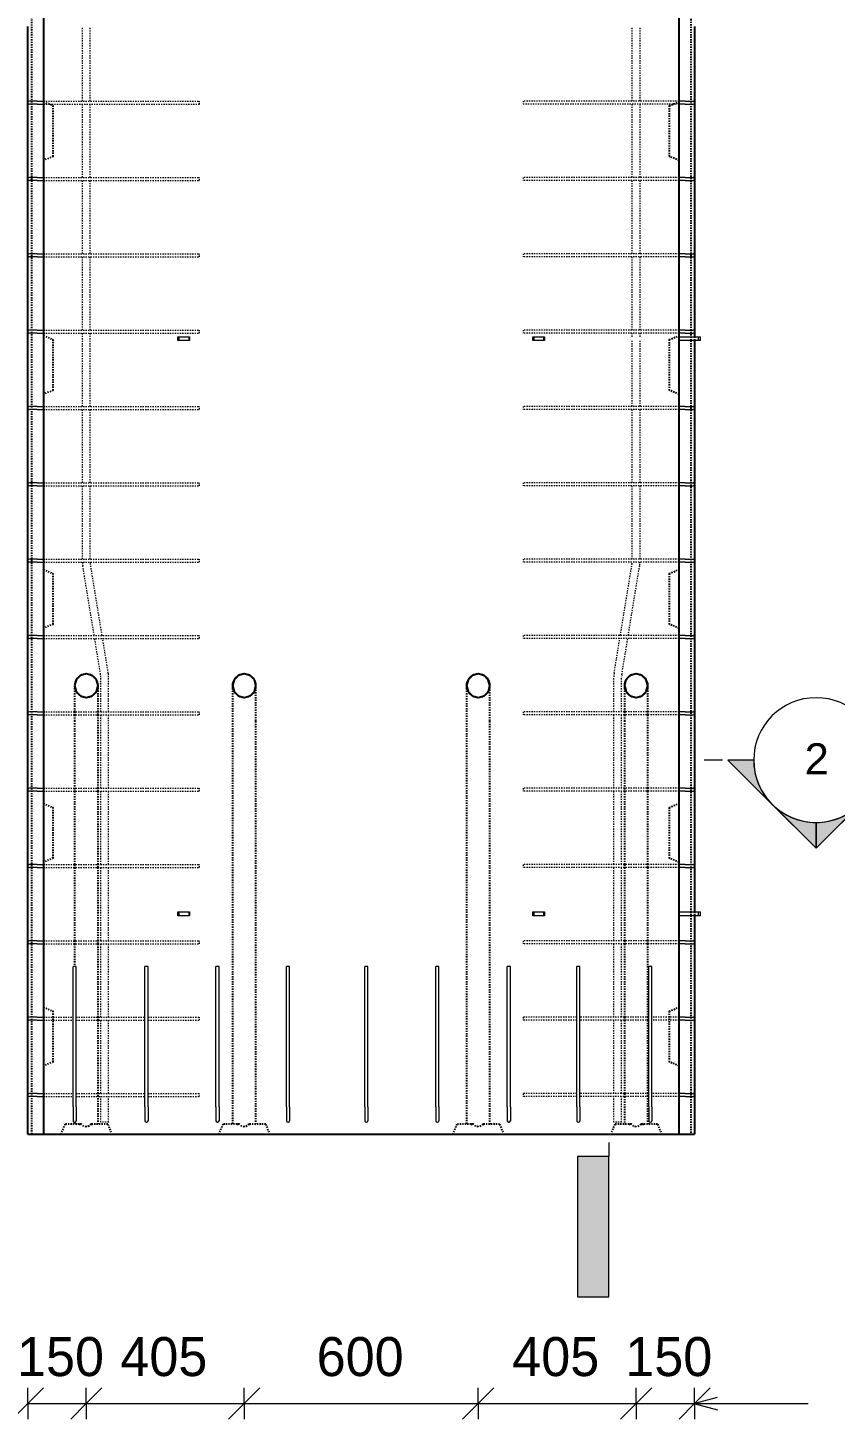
# Model space of a CAD drawing. Header units: millimetres. Extents: x 1421 to 26924, y -2138 to 20093.
# Drawn here: x 12665 to 14736, y -2126 to 1442 of the extents above; entities that cross this region are included whole.
import ezdxf

# ---------------------------------------------------------------- set-up
doc = ezdxf.new("R2010")
doc.units = ezdxf.units.MM
doc.linetypes.add('Dash', pattern=[6.36, 3.18, -3.18])
for name, color, linetype, lineweight in [('A-ANNO-DIMS', 211, 'Continuous', 9), ('A-ANNO-DIMS-40', 211, 'Continuous', 9), ('A-GENM', 13, 'Continuous', 18), ('A-WALL', 113, 'Continuous', 25), ('A-WALL-HDLN', 110, 'Dash', 25), ('G-ANNO-SYMB', 111, 'Continuous', 9), ('G-ANNO-TEXT', 231, 'Continuous', 9), ('S-RBAR', 171, 'Continuous', 18)]:
    doc.layers.add(name, color=color, linetype=linetype, lineweight=lineweight)
doc.styles.add('Arial_1', font='arial.ttf', dxfattribs={"height": 80})
doc.styles.add('Nirmala UI Semilight', font='NirmalaS.ttf', dxfattribs={"height": 100})
doc.dimstyles.new('Arrow_Filled_-_2_5_NI_UI', dxfattribs={"dimscale": 304.8, "dimtxt": 104.736395, "dimasz": 0.262467, "dimexe": 0.131234, "dimexo": 0.0625, "dimgap": 0.131234, "dimtad": 1, "dimdec": 4, "dimzin": 0, "dimdsep": 46, "dimtxsty": 'Nirmala UI Semilight', "dimblk1": 'OBLIQUE', "dimblk2": 'OBLIQUE', "dimsah": 1, "dimcen": 0.09, "dimazin": 0, "dimtfac": 1, "dimtdec": 4, "dimtix": 1, "dimtmove": 0, "dimatfit": 3, "dimfxl": 0.131234, "dimfxlon": 1, "dimtvp": 1, "dimtolj": 1, "dimtzin": 0, "dimarcsym": 2})

# ---------------------------------------------------------------- blocks, each defined once
blk = doc.blocks.new('RR spread anchor face based - RR-SA-2_5-150-1726819-Elevation Front')
at = {"layer": 'A-GENM'}
for p, q in [((2993.8, 3140), (2996.3, 3140)), ((2993.8, 3130), (2993.8, 3140)), ((2996.3, 3130), (2993.8, 3130)), ((2996.3, 3140), (3021.3, 3140)), ((2996.3, 3140), (2996.3, 3130)), ((3021.3, 3130), (2996.3, 3130)), ((3021.3, 3140), (3023.8, 3140)), ((3021.3, 3140), (3021.3, 3130)), ((3023.8, 3130), (3021.3, 3130)), ((3023.8, 3140), (3023.8, 3130))]:
    blk.add_line(p, q, dxfattribs=at)
blk = doc.blocks.new('RR spread anchor face based - RR-SA-3_0-200-V3-Elevation Front')
at = {"layer": 'A-GENM'}
for p, q in [((4278.8, 3140), (4328.8, 3140)), ((4328.8, 3130), (4278.8, 3130)), ((4328.8, 3140), (4333.8, 3140)), ((4328.8, 3130), (4328.8, 3140)), ((4333.8, 3130), (4328.8, 3130)), ((4333.8, 3130), (4333.8, 3140))]:
    blk.add_line(p, q, dxfattribs=at)
blk = doc.blocks.new('Detail View - M_Section Head - Filled SHOP DWG-1002450-Elevation Front')
at = {"layer": 'G-ANNO-SYMB'}
h = blk.add_hatch(color=256, dxfattribs=at)
edge = h.paths.add_edge_path()
edge.add_line((4404, -435.9), (4470.3, -435.9))
edge.add_arc((4630.3, -435.9), 160, 180, 225)
edge.add_line((4517.1, -549), (4404, -435.9))
h = blk.add_hatch(color=256, dxfattribs=at)
edge = h.paths.add_edge_path()
edge.add_line((4856.5, -435.9), (4743.4, -549))
edge.add_arc((4630.3, -435.9), 160, 315, 360)
edge.add_line((4790.3, -435.9), (4856.5, -435.9))
h = blk.add_hatch(color=256, dxfattribs=at)
edge = h.paths.add_edge_path()
edge.add_line((4630.3, -662.2), (4517.1, -549))
edge.add_arc((4630.3, -435.9), 160, 225, 270)
edge.add_line((4630.3, -595.9), (4630.3, -662.2))
h = blk.add_hatch(color=256, dxfattribs=at)
edge = h.paths.add_edge_path()
edge.add_line((4630.3, -662.2), (4630.3, -595.9))
edge.add_arc((4630.3, -435.9), 160, 270, 315)
edge.add_line((4743.4, -549), (4630.3, -662.2))
for p, q in [((4630.3, -662.2), (4404, -435.9)), ((4470.3, -435.9), (4404, -435.9)), ((4404, -435.9), (4517.1, -549)), ((4470.3, -435.9), (4404, -435.9)), ((4630.3, -662.2), (4856.5, -435.9)), ((4743.4, -549), (4856.5, -435.9)), ((4790.3, -435.9), (4856.5, -435.9)), ((4856.5, -435.9), (4790.3, -435.9)), ((4517.1, -549), (4630.3, -662.2)), ((4630.3, -662.2), (4743.4, -549)), ((4630.3, -595.9), (4630.3, -662.2)), ((4630.3, -662.2), (4630.3, -595.9))]:
    blk.add_line(p, q, dxfattribs=at)
for start, end in [(360, 180), (180, 360), (180, 225), (315, 0), (225, 270), (270, 315)]:
    blk.add_arc((4630.3, -435.9), 160, start, end, dxfattribs=at)
blk = doc.blocks.new('Detail View - M_Section Tail - Filled Horizontal-14034-Elevation Front')
at = {"layer": 'G-ANNO-SYMB'}
blk.add_hatch(color=256, dxfattribs=at).paths.add_polyline_path([(2510.6, -515.9), (2510.6, -435.9), (2150.6, -435.9), (2150.6, -515.9)])
for p, q in [((2150.6, -515.9), (2150.6, -435.9)), ((2150.6, -435.9), (2510.6, -435.9)), ((2510.6, -435.9), (2510.6, -515.9)), ((2510.6, -515.9), (2150.6, -515.9))]:
    blk.add_line(p, q, dxfattribs=at)
blk = doc.blocks.new('DIMBLOCK54-Elevation Front')
at = {"layer": 'A-ANNO-DIMS-40'}
for p, q in [((12665.1, -2086.4), (12705.1, -2046.4)), ((12665.1, -2086.4), (12665.1, -2046.4)), ((12815.1, -2086.4), (12855.1, -2046.4)), ((12815.1, -2086.4), (12815.1, -2046.4)), ((12665.1, -2086.4), (12625.1, -2126.4)), ((12665.1, -2086.4), (12815.1, -2086.4)), ((12665.1, -2086.4), (12665.1, -2126.4)), ((12815.1, -2086.4), (12775.1, -2126.4)), ((12815.1, -2086.4), (12815.1, -2126.4))]:
    blk.add_line(p, q, dxfattribs=at)
at = {"layer": 'A-ANNO-DIMS-40', "color": 0, "insert": (12637.3, -1915.9), "char_height": 100, "width": 246.797, "attachment_point": 1, "line_spacing_factor": 1.142579, "style": 'Nirmala UI Semilight'}
blk.add_mtext('150', dxfattribs=at)
blk = doc.blocks.new('_Oblique')
at = {"color": 0, "linetype": 'ByBlock', "lineweight": -2}
blk.add_line((-0.5, -0.5), (0.5, 0.5), dxfattribs=at)
blk = doc.blocks.new('DIMBLOCK55-Elevation Front')
at = {"layer": 'A-ANNO-DIMS-40'}
for p, q in [((12815.1, -2086.4), (12855.1, -2046.4)), ((12815.1, -2086.4), (12815.1, -2046.4)), ((13220.1, -2086.4), (13260.1, -2046.4)), ((13220.1, -2086.4), (13220.1, -2046.4)), ((12815.1, -2086.4), (12775.1, -2126.4)), ((12815.1, -2086.4), (13220.1, -2086.4)), ((12815.1, -2086.4), (12815.1, -2126.4)), ((13220.1, -2086.4), (13180.1, -2126.4)), ((13220.1, -2086.4), (13220.1, -2126.4))]:
    blk.add_line(p, q, dxfattribs=at)
at = {"layer": 'A-ANNO-DIMS-40', "color": 0, "insert": (12902.4, -1915.9), "char_height": 100, "width": 276.504, "attachment_point": 1, "line_spacing_factor": 1.142579, "style": 'Nirmala UI Semilight'}
blk.add_mtext('405', dxfattribs=at)
blk = doc.blocks.new('DIMBLOCK56-Elevation Front')
at = {"layer": 'A-ANNO-DIMS-40'}
for p, q in [((13220.1, -2086.4), (13260.1, -2046.4)), ((13220.1, -2086.4), (13220.1, -2046.4)), ((13820.1, -2086.4), (13860.1, -2046.4)), ((13820.1, -2086.4), (13820.1, -2046.4)), ((13220.1, -2086.4), (13180.1, -2126.4)), ((13220.1, -2086.4), (13820.1, -2086.4)), ((13220.1, -2086.4), (13220.1, -2126.4)), ((13820.1, -2086.4), (13780.1, -2126.4)), ((13820.1, -2086.4), (13820.1, -2126.4))]:
    blk.add_line(p, q, dxfattribs=at)
at = {"layer": 'A-ANNO-DIMS-40', "color": 0, "insert": (13405.8, -1915.9), "char_height": 100, "width": 274.219, "attachment_point": 1, "line_spacing_factor": 1.142579, "style": 'Nirmala UI Semilight'}
blk.add_mtext('600', dxfattribs=at)
blk = doc.blocks.new('DIMBLOCK57-Elevation Front')
at = {"layer": 'A-ANNO-DIMS-40'}
for p, q in [((13820.1, -2086.4), (13860.1, -2046.4)), ((13820.1, -2086.4), (13820.1, -2046.4)), ((14225.1, -2086.4), (14265.1, -2046.4)), ((14225.1, -2086.4), (14225.1, -2046.4)), ((13820.1, -2086.4), (13780.1, -2126.4)), ((13820.1, -2086.4), (14225.1, -2086.4)), ((13820.1, -2086.4), (13820.1, -2126.4)), ((14225.1, -2086.4), (14185.1, -2126.4)), ((14225.1, -2086.4), (14225.1, -2126.4))]:
    blk.add_line(p, q, dxfattribs=at)
at = {"layer": 'A-ANNO-DIMS-40', "color": 0, "insert": (13907.4, -1915.9), "char_height": 100, "width": 276.504, "attachment_point": 1, "line_spacing_factor": 1.142579, "style": 'Nirmala UI Semilight'}
blk.add_mtext('405', dxfattribs=at)
blk = doc.blocks.new('DIMBLOCK58-Elevation Front')
at = {"layer": 'A-ANNO-DIMS-40'}
for p, q in [((14225.1, -2086.4), (14265.1, -2046.4)), ((14225.1, -2086.4), (14225.1, -2046.4)), ((14375.1, -2086.4), (14415.1, -2046.4)), ((14375.1, -2086.4), (14375.1, -2046.4)), ((14225.1, -2086.4), (14185.1, -2126.4)), ((14225.1, -2086.4), (14375.1, -2086.4)), ((14225.1, -2086.4), (14225.1, -2126.4)), ((14375.1, -2086.4), (14335.1, -2126.4)), ((14375.1, -2086.4), (14375.1, -2126.4))]:
    blk.add_line(p, q, dxfattribs=at)
at = {"layer": 'A-ANNO-DIMS-40', "color": 0, "insert": (14197.3, -1915.9), "char_height": 100, "width": 246.797, "attachment_point": 1, "line_spacing_factor": 1.142579, "style": 'Nirmala UI Semilight'}
blk.add_mtext('150', dxfattribs=at)

msp = doc.modelspace()

# ---------------------------------------------------------------- linework, layer by layer
at = {"layer": 'A-WALL'}
for p, q in [((12705.10694, 3700), (12705.10694, -1395)), ((14335.10694, -1395), (14335.10694, 3700)), ((12665.10694, 1250.78007), (12665.10694, 1445.81993)), ((14375.10694, 1445.81993), (14375.10694, 1250.78007)), ((12665.10694, 1054.98007), (12665.10694, 1250.01993)), ((14375.10694, 1250.01993), (14375.10694, 1054.98007)), ((12665.10694, 859.18007), (12665.10694, 1054.21993)), ((14375.10694, 1054.21993), (14375.10694, 859.18007)), ((12665.10694, 663.38007), (12665.10694, 858.41993)), ((14375.10694, 858.41993), (14375.10694, 663.38007)), ((12665.10694, 467.58007), (12665.10694, 662.61993)), ((14375.10694, 662.61993), (14375.10694, 649.9)), ((14375.10694, 639.9), (14375.10694, 467.58007)), ((12665.10694, 271.78007), (12665.10694, 466.81993)), ((14375.10694, 466.81993), (14375.10694, 271.78007)), ((12665.10694, 75.98007), (12665.10694, 271.01993)), ((14375.10694, 271.01993), (14375.10694, 75.98007)), ((12665.10694, -119.81993), (12665.10694, 75.21993)), ((14375.10694, 75.21993), (14375.10694, -119.81993)), ((12665.10694, -315.61993), (12665.10694, -120.58007)), ((14375.10694, -120.58007), (14375.10694, -315.61993)), ((12665.10694, -511.41993), (12665.10694, -316.38007)), ((14375.10694, -316.38007), (14375.10694, -511.41993)), ((12665.10694, -707.21993), (12665.10694, -512.18007)), ((14375.10694, -512.18007), (14375.10694, -707.21993)), ((12665.10694, -903.01993), (12665.10694, -707.98007)), ((14375.10694, -707.98007), (14375.10694, -825.1)), ((14375.10694, -835.1), (14375.10694, -903.01993)), ((12665.10694, -1098.81993), (12665.10694, -903.78007)), ((14375.10694, -903.78007), (14375.10694, -1098.81993)), ((12665.10694, -1294.61993), (12665.10694, -1099.58007)), ((14375.10694, -1099.58007), (14375.10694, -1294.61993)), ((12665.10694, -1395), (12665.10694, -1295.38007)), ((14375.10694, -1295.38007), (14375.10694, -1395)), ((12665.10694, -1395), (14375.10694, -1395))]:
    msp.add_line(p, q, dxfattribs=at)
at = {"layer": 'A-WALL', "flags": 128}
for points in [[(12815.10694, -215), (12800.07243, -219.03919), (12789.08641, -230.06909), (12785.10694, -245)], [(12785.10694, -245), (12789.14613, -260.03451), (12800.17603, -271.02053), (12815.10694, -275)], [(12845.10694, -245), (12841.06775, -229.96549), (12830.03785, -218.97947), (12815.10694, -215)], [(12815.10694, -275), (12830.14145, -270.96081), (12841.12747, -259.93091), (12845.10694, -245)], [(12845.10694, -250.06082), (12845.10694, -245.13838), (12845.10694, -245)], [(13220.10694, -215), (13205.07243, -219.03919), (13194.08641, -230.06909), (13190.10694, -245)], [(13190.10694, -245), (13194.14613, -260.03451), (13205.17603, -271.02053), (13220.10694, -275)], [(13250.10694, -245), (13246.06775, -229.96549), (13235.03785, -218.97947), (13220.10694, -215)], [(13220.10694, -275), (13235.14145, -270.96081), (13246.12747, -259.93091), (13250.10694, -245)], [(13250.10694, -250.06082), (13250.10694, -245.13838), (13250.10694, -245)], [(13820.10694, -215), (13805.07243, -219.03919), (13794.08641, -230.06909), (13790.10694, -245)], [(13790.10694, -245), (13794.14613, -260.03451), (13805.17603, -271.02053), (13820.10694, -275)], [(13850.10694, -245), (13846.06775, -229.96549), (13835.03785, -218.97947), (13820.10694, -215)], [(13820.10694, -275), (13835.14145, -270.96081), (13846.12747, -259.93091), (13850.10694, -245)], [(13850.10694, -250.06082), (13850.10694, -245.13838), (13850.10694, -245)], [(14225.10694, -215), (14210.07243, -219.03919), (14199.08641, -230.06909), (14195.10694, -245)], [(14195.10694, -245), (14199.14613, -260.03451), (14210.17603, -271.02053), (14225.10694, -275)], [(14255.10694, -245), (14251.06775, -229.96549), (14240.03785, -218.97947), (14225.10694, -215)], [(14225.10694, -275), (14240.14145, -270.96081), (14251.12747, -259.93091), (14255.10694, -245)], [(14255.10694, -250.06082), (14255.10694, -245.13838), (14255.10694, -245)]]:
    msp.add_lwpolyline(points, dxfattribs=at)
at = {"layer": 'A-WALL'}
for centre, start, end in [((12815.10694, -245), 150.6727618, 179.61937532), ((12815.10694, -245), 180.42457698, 209.72326815), ((12815.10694, -245), 120.83030229, 149.6053058), ((12815.10694, -245), 90.72252687, 119.42229601), ((12815.10694, -245), 61.01869337, 89.26639009), ((12815.10694, -245), 30.83105155, 59.6045335), ((12815.10694, -245), 0.3777518, 29.77056829), ((12815.10694, -245), 330.71898335, 359.57221129), ((13220.10694, -245), 150.6727618, 179.61937532), ((13220.10694, -245), 180.42457698, 209.72326815), ((13220.10694, -245), 120.83030229, 149.6053058), ((13220.10694, -245), 90.72252687, 119.42229601), ((13220.10694, -245), 61.01869337, 89.26639009), ((13220.10694, -245), 30.83105155, 59.6045335), ((13220.10694, -245), 0.3777518, 29.77056829), ((13220.10694, -245), 330.71898335, 359.57221129), ((13820.10694, -245), 150.6727618, 179.61937532), ((13820.10694, -245), 180.42457698, 209.72326815), ((13820.10694, -245), 120.83030229, 149.6053058), ((13820.10694, -245), 90.72252687, 119.42229601), ((13820.10694, -245), 61.01869337, 89.26639009), ((13820.10694, -245), 30.83105155, 59.6045335), ((13820.10694, -245), 0.3777518, 29.77056829), ((13820.10694, -245), 330.71898335, 359.57221129), ((14225.10694, -245), 150.6727618, 179.61937532), ((14225.10694, -245), 180.42457698, 209.72326815), ((14225.10694, -245), 120.83030229, 149.6053058), ((14225.10694, -245), 90.72252687, 119.42229601), ((14225.10694, -245), 61.01869337, 89.26639009), ((14225.10694, -245), 30.83105155, 59.6045335), ((14225.10694, -245), 0.3777518, 29.77056829), ((14225.10694, -245), 330.71898335, 359.57221129), ((12815.10694, -245), 210.81300667, 239.62313313), ((12815.10694, -245), 241.01713814, 269.26797703), ((12815.10694, -245), 270.72093746, 299.42390155), ((12815.10694, -245), 300.81202935, 329.6241405), ((13220.10694, -245), 210.81300667, 239.62313313), ((13220.10694, -245), 241.01713814, 269.26797703), ((13220.10694, -245), 270.72093746, 299.42390155), ((13220.10694, -245), 300.81202935, 329.6241405), ((13820.10694, -245), 210.81300667, 239.62313313), ((13820.10694, -245), 241.01713814, 269.26797703), ((13820.10694, -245), 270.72093746, 299.42390155), ((13820.10694, -245), 300.81202935, 329.6241405), ((14225.10694, -245), 210.81300667, 239.62313313), ((14225.10694, -245), 241.01713814, 269.26797703), ((14225.10694, -245), 270.72093746, 299.42390155), ((14225.10694, -245), 300.81202935, 329.6241405)]:
    msp.add_arc(centre, 30, start, end, dxfattribs=at)
at = {"layer": 'A-WALL-HDLN'}
for p, q in [((12675.10952, -1395), (12675.10952, 3650)), ((14365.10436, 1654.95039), (14365.10436, 649.94961)), ((12705.10694, 1252.5), (12730.10694, 1242.5)), ((14310.10694, 1242.5), (14335.05733, 1252.48016)), ((12730.10694, 1112.5), (12730.10694, 1242.5)), ((14310.10694, 1242.5), (14310.10694, 1112.5)), ((12730.10694, 1112.5), (12705.10694, 1102.5)), ((14335.05733, 1102.51984), (14310.10694, 1112.5)), ((12705.10694, 652.5), (12730.10694, 642.5)), ((12730.10694, 512.5), (12730.10694, 642.5)), ((14310.10694, 642.5), (14335.05733, 652.48016)), ((14310.10694, 642.5), (14310.10694, 512.5)), ((14365.10436, 649.85039), (14365.10436, 639.94961)), ((14375.10694, 649.85039), (14375.10694, 639.94961)), ((14365.10436, 639.85039), (14365.10436, -825.05039)), ((12730.10694, 512.5), (12705.10694, 502.5)), ((14335.05733, 502.51984), (14310.10694, 512.5)), ((12705.10694, 52.5), (12730.10694, 42.5)), ((12730.10694, -87.5), (12730.10694, 42.5)), ((14310.10694, 42.5), (14335.05733, 52.48016)), ((14310.10694, 42.5), (14310.10694, -87.5)), ((12730.10694, -87.5), (12705.10694, -97.5)), ((14335.05733, -97.48016), (14310.10694, -87.5)), ((12785.10694, -312.04961), (12785.10694, -319.95039)), ((12845.10694, -319.95039), (12845.10694, -312.04961)), ((12845.10694, -507.75039), (12845.10694, -320.04961)), ((14195.10694, -312.04961), (14195.10694, -319.95039)), ((14255.10694, -319.95039), (14255.10694, -312.04961)), ((14255.10694, -507.75039), (14255.10694, -320.04961)), ((12785.10694, -335), (12785.10694, -507.75039)), ((13190.10694, -335), (13190.10694, -1370)), ((13250.10694, -1370), (13250.10694, -335)), ((13790.10694, -335), (13790.10694, -1370)), ((13850.10694, -1370), (13850.10694, -335)), ((14195.10694, -335), (14195.10694, -507.75039)), ((12785.10694, -507.84961), (12785.10694, -515.75039)), ((12785.10694, -515.84961), (12785.10694, -703.55039)), ((12845.10694, -515.75039), (12845.10694, -507.84961)), ((12845.10694, -703.55039), (12845.10694, -515.84961)), ((14195.10694, -507.84961), (14195.10694, -515.75039)), ((14195.10694, -515.84961), (14195.10694, -703.55039)), ((14255.10694, -515.75039), (14255.10694, -507.84961)), ((14255.10694, -703.55039), (14255.10694, -515.84961)), ((12705.10694, -547.5), (12730.10694, -557.5)), ((12730.10694, -687.5), (12730.10694, -557.5)), ((14310.10694, -557.5), (14335.05733, -547.51984)), ((14310.10694, -557.5), (14310.10694, -687.5)), ((12730.10694, -687.5), (12705.10694, -697.5)), ((12785.10694, -703.64961), (12785.10694, -711.55039)), ((12785.10694, -711.64961), (12785.10694, -899.35039)), ((12845.10694, -711.55039), (12845.10694, -703.64961)), ((12845.10694, -899.35039), (12845.10694, -711.64961)), ((14195.10694, -703.64961), (14195.10694, -711.55039)), ((14195.10694, -711.64961), (14195.10694, -899.35039)), ((14255.10694, -711.55039), (14255.10694, -703.64961)), ((14255.10694, -899.35039), (14255.10694, -711.64961)), ((14335.05733, -697.48016), (14310.10694, -687.5)), ((14365.10436, -825.14961), (14365.10436, -835.05039)), ((14365.10436, -835.14961), (14365.10436, -1395)), ((14375.10694, -825.14961), (14375.10694, -835.05039)), ((12785.10694, -899.44961), (12785.10694, -907.35039)), ((12785.10694, -907.44961), (12785.10694, -965)), ((12845.10694, -907.35039), (12845.10694, -899.44961)), ((12845.10694, -1095.15039), (12845.10694, -907.44961)), ((14195.10694, -899.44961), (14195.10694, -907.35039)), ((14195.10694, -907.44961), (14195.10694, -1095.15039)), ((14255.10694, -907.35039), (14255.10694, -899.44961)), ((14255.10694, -1095.15039), (14255.10694, -907.44961)), ((12705.10694, -1070), (12730.10694, -1080)), ((14310.10694, -1080), (14335.05733, -1070.01984)), ((12730.10694, -1210), (12730.10694, -1080)), ((12845.10694, -1103.15039), (12845.10694, -1095.24961)), ((12845.10694, -1290.95039), (12845.10694, -1103.24961)), ((14195.10694, -1095.24961), (14195.10694, -1103.15039)), ((14195.10694, -1103.24961), (14195.10694, -1290.95039)), ((14255.10694, -1103.15039), (14255.10694, -1095.24961)), ((14255.10694, -1290.95039), (14255.10694, -1103.24961)), ((14310.10694, -1080), (14310.10694, -1210)), ((12730.10694, -1210), (12705.10694, -1220)), ((14335.05733, -1219.98016), (14310.10694, -1210)), ((12845.10694, -1298.95039), (12845.10694, -1291.04961)), ((12845.10694, -1370), (12845.10694, -1299.04961)), ((14195.10694, -1291.04961), (14195.10694, -1298.95039)), ((14195.10694, -1299.04961), (14195.10694, -1370)), ((14255.10694, -1298.95039), (14255.10694, -1291.04961)), ((14255.10694, -1370), (14255.10694, -1299.04961)), ((12760.10694, -1370), (12750.12678, -1394.95039)), ((12803.11736, -1370), (12760.10694, -1370)), ((12785.10694, -1361), (12785.10694, -1361.54127)), ((12785.10694, -1364.91454), (12785.10694, -1370)), ((12796.50465, -1370), (12803.11736, -1370)), ((12827.09652, -1370), (12833.70922, -1370)), ((12870.10694, -1370), (12827.09652, -1370)), ((12870.10694, -1370), (12880.0871, -1394.95039)), ((13165.10694, -1370), (13155.12678, -1394.95039)), ((13208.11736, -1370), (13165.10694, -1370)), ((13201.50465, -1370), (13208.11736, -1370)), ((13232.09652, -1370), (13238.70922, -1370)), ((13275.10694, -1370), (13232.09652, -1370)), ((13275.10694, -1370), (13285.0871, -1394.95039)), ((13765.10694, -1370), (13755.12678, -1394.95039)), ((13808.11736, -1370), (13765.10694, -1370)), ((13801.50465, -1370), (13808.11736, -1370)), ((13832.09652, -1370), (13838.70922, -1370)), ((13875.10694, -1370), (13832.09652, -1370)), ((13875.10694, -1370), (13885.0871, -1394.95039)), ((14170.10694, -1370), (14160.12678, -1394.95039)), ((14213.11736, -1370), (14170.10694, -1370)), ((14206.50465, -1370), (14213.11736, -1370)), ((14237.09652, -1370), (14243.70922, -1370)), ((14280.10694, -1370), (14237.09652, -1370)), ((14280.10694, -1370), (14290.0871, -1394.95039))]:
    msp.add_line(p, q, dxfattribs=at)
at = {"layer": 'A-WALL-HDLN', "flags": 128}
for points in [[(12785.10694, -245.38007), (12785.10694, -249.10169), (12785.10694, -261.03291), (12785.10694, -279.70613), (12785.10694, -303.41931), (12785.10694, -311.95039)], [(13190.10694, -245.38007), (13190.10694, -249.10169), (13190.10694, -261.03291), (13190.10694, -279.70613), (13190.10694, -303.41931), (13190.10694, -330.01104), (13190.10694, -335)], [(13790.10694, -245.38007), (13790.10694, -249.10169), (13790.10694, -261.03291), (13790.10694, -279.70613), (13790.10694, -303.41931), (13790.10694, -330.01104), (13790.10694, -335)], [(14195.10694, -245.38007), (14195.10694, -249.10169), (14195.10694, -261.03291), (14195.10694, -279.70613), (14195.10694, -303.41931), (14195.10694, -311.95039)], [(12845.10694, -311.95039), (12845.10694, -308.13961), (12845.10694, -283.7275), (12845.10694, -263.98882), (12845.10694, -250.72272), (12845.10694, -250.06314)], [(13250.10694, -335), (13250.10694, -308.13961), (13250.10694, -283.7275), (13250.10694, -263.98882), (13250.10694, -250.72272), (13250.10694, -250.06314)], [(13850.10694, -335), (13850.10694, -308.13961), (13850.10694, -283.7275), (13850.10694, -263.98882), (13850.10694, -250.72272), (13850.10694, -250.06314)], [(14255.10694, -311.95039), (14255.10694, -308.13961), (14255.10694, -283.7275), (14255.10694, -263.98882), (14255.10694, -250.72272), (14255.10694, -250.06314)], [(12785.10694, -320.04961), (12785.10694, -330.01104), (12785.10694, -335)], [(14195.10694, -320.04961), (14195.10694, -330.01104), (14195.10694, -335)], [(12815.10694, -1376.25), (12812.02883, -1375.85417), (12808.98321, -1374.67088), (12806.00224, -1372.71259), (12803.11736, -1370)], [(12827.09652, -1370), (12824.21164, -1372.71259), (12821.23066, -1374.67088), (12818.18505, -1375.85417), (12815.10694, -1376.25)], [(13220.10694, -1376.25), (13217.02883, -1375.85417), (13213.98321, -1374.67088), (13211.00224, -1372.71259), (13208.11736, -1370)], [(13232.09652, -1370), (13229.21164, -1372.71259), (13226.23066, -1374.67088), (13223.18505, -1375.85417), (13220.10694, -1376.25)], [(13820.10694, -1376.25), (13817.02883, -1375.85417), (13813.98321, -1374.67088), (13811.00224, -1372.71259), (13808.11736, -1370)], [(13832.09652, -1370), (13829.21164, -1372.71259), (13826.23066, -1374.67088), (13823.18505, -1375.85417), (13820.10694, -1376.25)], [(14225.10694, -1376.25), (14222.02883, -1375.85417), (14218.98321, -1374.67088), (14216.00224, -1372.71259), (14213.11736, -1370)], [(14237.09652, -1370), (14234.21164, -1372.71259), (14231.23066, -1374.67088), (14228.18505, -1375.85417), (14225.10694, -1376.25)]]:
    msp.add_lwpolyline(points, dxfattribs=at)
at = {"layer": 'G-ANNO-SYMB'}
for p, q in [((14446.56251, -435.904), (14399.80382, -435.904)), ((14155.00294, -1416.79039), (14155.00294, -1452.50063))]:
    msp.add_line(p, q, dxfattribs=at)
at = {"layer": 'G-ANNO-TEXT', "color": 10}
for q in [(14433.42371, -2070.22424), (14433.42371, -2102.37814), (14665.93217, -2086.30119)]:
    msp.add_line((14373.42371, -2086.30119), q, dxfattribs=at)
at = {"layer": 'S-RBAR', "linetype": 'Dash'}
for p, q in [((12805.10694, 1254.4), (12805.10694, 1442.2)), ((12825.10694, 1254.4), (12825.10694, 1442.2)), ((14215.10694, 1254.4), (14215.10694, 1442.2)), ((14235.10694, 1254.4), (14235.10694, 1442.2)), ((12705.15655, 1254.4), (13105.10694, 1254.4)), ((13105.10694, 1246.4), (13105.10694, 1254.4)), ((14335.05733, 1254.4), (13935.10694, 1254.4)), ((13935.10694, 1254.4), (13935.10694, 1246.4)), ((12705.15655, 1246.4), (12720.23172, 1246.4)), ((12720.48216, 1246.4), (13105.10694, 1246.4)), ((12805.10694, 1058.6), (12805.10694, 1246.4)), ((12825.10694, 1058.6), (12825.10694, 1246.4)), ((14319.73172, 1246.4), (13935.10694, 1246.4)), ((14215.10694, 1058.6), (14215.10694, 1246.4)), ((14235.10694, 1058.6), (14235.10694, 1246.4)), ((14335.05733, 1246.4), (14319.98216, 1246.4)), ((12705.15655, 1058.6), (13105.10694, 1058.6)), ((12705.15655, 1050.6), (13105.10694, 1050.6)), ((12805.10694, 862.8), (12805.10694, 1050.6)), ((12825.10694, 862.8), (12825.10694, 1050.6)), ((13105.10694, 1050.6), (13105.10694, 1058.6)), ((14335.05733, 1058.6), (13935.10694, 1058.6)), ((13935.10694, 1058.6), (13935.10694, 1050.6)), ((14335.05733, 1050.6), (13935.10694, 1050.6)), ((14215.10694, 862.8), (14215.10694, 1050.6)), ((14235.10694, 862.8), (14235.10694, 1050.6)), ((12705.15655, 862.8), (13105.10694, 862.8)), ((13105.10694, 854.8), (13105.10694, 862.8)), ((14335.05733, 862.8), (13935.10694, 862.8)), ((13935.10694, 862.8), (13935.10694, 854.8)), ((12705.15655, 854.8), (13105.10694, 854.8)), ((12805.10694, 667), (12805.10694, 854.8)), ((12825.10694, 667), (12825.10694, 854.8)), ((14335.05733, 854.8), (13935.10694, 854.8)), ((14215.10694, 667), (14215.10694, 854.8)), ((14235.10694, 667), (14235.10694, 854.8)), ((12705.15655, 667), (13105.10694, 667)), ((12705.15655, 659), (13105.10694, 659)), ((12805.10694, 471.2), (12805.10694, 659)), ((12825.10694, 471.2), (12825.10694, 659)), ((13105.10694, 659), (13105.10694, 667)), ((14335.05733, 667), (13935.10694, 667)), ((13935.10694, 667), (13935.10694, 659)), ((14335.05733, 659), (13935.10694, 659)), ((14215.10694, 649.9), (14215.10694, 659)), ((14235.10694, 649.9), (14235.10694, 659)), ((14215.10694, 471.2), (14215.10694, 639.9)), ((14235.10694, 471.2), (14235.10694, 639.9)), ((12705.15655, 471.2), (13105.10694, 471.2)), ((13105.10694, 463.2), (13105.10694, 471.2)), ((14335.05733, 471.2), (13935.10694, 471.2)), ((13935.10694, 471.2), (13935.10694, 463.2)), ((12705.15655, 463.2), (13105.10694, 463.2)), ((12805.10694, 275.4), (12805.10694, 463.2)), ((12825.10694, 275.4), (12825.10694, 463.2)), ((14335.05733, 463.2), (13935.10694, 463.2)), ((14215.10694, 275.4), (14215.10694, 463.2)), ((14235.10694, 275.4), (14235.10694, 463.2)), ((12705.15655, 275.4), (13105.10694, 275.4)), ((12705.15655, 267.4), (13105.10694, 267.4)), ((12805.10694, 79.6), (12805.10694, 267.4)), ((12825.10694, 79.6), (12825.10694, 267.4)), ((13105.10694, 267.4), (13105.10694, 275.4)), ((14335.05733, 275.4), (13935.10694, 275.4)), ((13935.10694, 275.4), (13935.10694, 267.4)), ((14335.05733, 267.4), (13935.10694, 267.4)), ((14215.10694, 79.6), (14215.10694, 267.4)), ((14235.10694, 79.6), (14235.10694, 267.4)), ((12705.15655, 79.6), (13105.10694, 79.6)), ((12705.15655, 71.6), (13105.10694, 71.6)), ((13105.10694, 71.6), (13105.10694, 79.6)), ((14335.05733, 79.6), (13935.10694, 79.6)), ((13935.10694, 79.6), (13935.10694, 71.6)), ((14335.05733, 71.6), (13935.10694, 71.6)), ((12835.32932, -116.2), (12805.9622, 63.03987)), ((12855.59599, -116.2), (12825.69904, 66.2736)), ((14184.61949, -116.2), (14214.51483, 66.26384)), ((14204.88616, -116.2), (14234.25168, 63.0301)), ((12705.15655, -116.2), (13105.10694, -116.2)), ((12705.15655, -124.2), (13105.10694, -124.2)), ((12851.69234, -216.07036), (12836.64006, -124.2)), ((12871.42918, -212.83663), (12856.90673, -124.2)), ((13105.10694, -124.2), (13105.10694, -116.2)), ((14335.05733, -116.2), (13935.10694, -116.2)), ((13935.10694, -116.2), (13935.10694, -124.2)), ((14335.05733, -124.2), (13935.10694, -124.2)), ((14168.7847, -212.84639), (14183.30875, -124.2)), ((14188.52154, -216.08013), (14203.57542, -124.2)), ((12852.28444, -312), (12852.28444, -223.34627)), ((12872.28444, -312), (12872.28444, -223.34627)), ((14167.92943, -312), (14167.92943, -223.35603)), ((14187.92943, -312), (14187.92943, -223.35603)), ((12705.15655, -312), (13105.10694, -312)), ((12705.15655, -320), (13105.10694, -320)), ((12852.28444, -507.8), (12852.28444, -320)), ((12872.28444, -507.8), (12872.28444, -320)), ((13105.10694, -320), (13105.10694, -312)), ((14335.05733, -312), (13935.10694, -312)), ((13935.10694, -312), (13935.10694, -320)), ((14335.05733, -320), (13935.10694, -320)), ((14167.92943, -507.8), (14167.92943, -320)), ((14187.92943, -507.8), (14187.92943, -320)), ((12705.15655, -507.8), (13105.10694, -507.8)), ((12705.15655, -515.8), (13105.10694, -515.8)), ((12852.28444, -703.6), (12852.28444, -515.8)), ((12872.28444, -703.6), (12872.28444, -515.8)), ((13105.10694, -515.8), (13105.10694, -507.8)), ((14335.05733, -507.8), (13935.10694, -507.8)), ((13935.10694, -507.8), (13935.10694, -515.8)), ((14335.05733, -515.8), (13935.10694, -515.8)), ((14167.92943, -703.6), (14167.92943, -515.8)), ((14187.92943, -703.6), (14187.92943, -515.8)), ((12705.15655, -703.6), (13105.10694, -703.6)), ((12705.15655, -711.6), (13105.10694, -711.6)), ((12852.28444, -899.4), (12852.28444, -711.6)), ((12872.28444, -899.4), (12872.28444, -711.6)), ((13105.10694, -711.6), (13105.10694, -703.6)), ((14335.05733, -703.6), (13935.10694, -703.6)), ((13935.10694, -703.6), (13935.10694, -711.6)), ((14335.05733, -711.6), (13935.10694, -711.6)), ((14167.92943, -899.4), (14167.92943, -711.6)), ((14187.92943, -899.4), (14187.92943, -711.6)), ((12705.15655, -899.4), (13105.10694, -899.4)), ((12705.15655, -907.4), (13105.10694, -907.4)), ((12852.28444, -1095.2), (12852.28444, -907.4)), ((12872.28444, -1095.2), (12872.28444, -907.4)), ((13105.10694, -907.4), (13105.10694, -899.4)), ((14335.05733, -899.4), (13935.10694, -899.4)), ((13935.10694, -899.4), (13935.10694, -907.4)), ((14335.05733, -907.4), (13935.10694, -907.4)), ((14167.92943, -1095.2), (14167.92943, -907.4)), ((14187.92943, -1095.2), (14187.92943, -907.4)), ((12705.15655, -1095.2), (12730.05733, -1095.2)), ((12705.15655, -1103.2), (12730.05733, -1103.2)), ((12730.15655, -1095.2), (12780.99557, -1095.2)), ((12730.15655, -1103.2), (12780.99557, -1103.2)), ((12788.99557, -1095.2), (12965.55448, -1095.2)), ((12788.99557, -1103.2), (12965.55448, -1103.2)), ((12852.28444, -1291), (12852.28444, -1103.2)), ((12872.28444, -1291), (12872.28444, -1103.2)), ((12973.55448, -1095.2), (13105.10694, -1095.2)), ((12973.55448, -1103.2), (13105.10694, -1103.2)), ((13105.10694, -1103.2), (13105.10694, -1095.2)), ((14072.90793, -1095.2), (13935.10694, -1095.2)), ((13935.10694, -1095.2), (13935.10694, -1103.2)), ((14072.90793, -1103.2), (13935.10694, -1103.2)), ((14257.46683, -1095.2), (14080.90793, -1095.2)), ((14257.46683, -1103.2), (14080.90793, -1103.2)), ((14167.92943, -1291), (14167.92943, -1103.2)), ((14187.92943, -1291), (14187.92943, -1103.2)), ((14310.05733, -1095.2), (14265.46683, -1095.2)), ((14310.05733, -1103.2), (14265.46683, -1103.2)), ((14335.05733, -1095.2), (14310.15655, -1095.2)), ((14335.05733, -1103.2), (14310.15655, -1103.2)), ((12705.15655, -1291), (12780.99557, -1291)), ((12705.15655, -1299), (12780.99557, -1299)), ((12788.99557, -1291), (12965.55448, -1291)), ((12788.99557, -1299), (12965.55448, -1299)), ((12852.28444, -1364.375), (12852.28444, -1299)), ((12872.28444, -1364.375), (12872.28444, -1299)), ((12973.55448, -1291), (13105.10694, -1291)), ((12973.55448, -1299), (13105.10694, -1299)), ((13105.10694, -1299), (13105.10694, -1291)), ((14072.90793, -1291), (13935.10694, -1291)), ((13935.10694, -1291), (13935.10694, -1299)), ((14072.90793, -1299), (13935.10694, -1299)), ((14257.46683, -1291), (14080.90793, -1291)), ((14257.46683, -1299), (14080.90793, -1299)), ((14167.92943, -1364.38477), (14167.92943, -1299)), ((14187.92943, -1364.38477), (14187.92943, -1299)), ((14335.05733, -1291), (14265.46683, -1291)), ((14335.05733, -1299), (14265.46683, -1299)), ((12872.28444, -1364.375), (12852.28444, -1364.375)), ((14187.92943, -1364.38477), (14167.92943, -1364.38477))]:
    msp.add_line(p, q, dxfattribs=at)
at = {"layer": 'S-RBAR'}
for p, q in [((12689.10694, 1254.4), (12669.10694, 1254.4)), ((12689.10694, 1254.4), (12705.10694, 1254.4)), ((14351.10694, 1254.4), (14335.10694, 1254.4)), ((14351.10694, 1254.4), (14371.10694, 1254.4)), ((12689.10694, 1246.4), (12669.10694, 1246.4)), ((12689.10694, 1246.4), (12705.10694, 1246.4)), ((14351.10694, 1246.4), (14335.10694, 1246.4)), ((14351.10694, 1246.4), (14371.10694, 1246.4)), ((12689.10694, 1058.6), (12669.10694, 1058.6)), ((12689.10694, 1050.6), (12669.10694, 1050.6)), ((12689.10694, 1058.6), (12705.10694, 1058.6)), ((12689.10694, 1050.6), (12705.10694, 1050.6)), ((14351.10694, 1058.6), (14335.10694, 1058.6)), ((14351.10694, 1050.6), (14335.10694, 1050.6)), ((14351.10694, 1058.6), (14371.10694, 1058.6)), ((14351.10694, 1050.6), (14371.10694, 1050.6)), ((12689.10694, 862.8), (12669.10694, 862.8)), ((12689.10694, 862.8), (12705.10694, 862.8)), ((14351.10694, 862.8), (14335.10694, 862.8)), ((14351.10694, 862.8), (14371.10694, 862.8)), ((12689.10694, 854.8), (12669.10694, 854.8)), ((12689.10694, 854.8), (12705.10694, 854.8)), ((14351.10694, 854.8), (14335.10694, 854.8)), ((14351.10694, 854.8), (14371.10694, 854.8)), ((12689.10694, 667), (12669.10694, 667)), ((12689.10694, 659), (12669.10694, 659)), ((12689.10694, 667), (12705.10694, 667)), ((12689.10694, 659), (12705.10694, 659)), ((14351.10694, 667), (14335.10694, 667)), ((14351.10694, 659), (14335.10694, 659)), ((14351.10694, 667), (14371.10694, 667)), ((14351.10694, 659), (14371.10694, 659)), ((12689.10694, 471.2), (12669.10694, 471.2)), ((12689.10694, 471.2), (12705.10694, 471.2)), ((14351.10694, 471.2), (14335.10694, 471.2)), ((14351.10694, 471.2), (14371.10694, 471.2)), ((12689.10694, 463.2), (12669.10694, 463.2)), ((12689.10694, 463.2), (12705.10694, 463.2)), ((14351.10694, 463.2), (14335.10694, 463.2)), ((14351.10694, 463.2), (14371.10694, 463.2)), ((12689.10694, 275.4), (12669.10694, 275.4)), ((12689.10694, 267.4), (12669.10694, 267.4)), ((12689.10694, 275.4), (12705.10694, 275.4)), ((12689.10694, 267.4), (12705.10694, 267.4)), ((14351.10694, 275.4), (14335.10694, 275.4)), ((14351.10694, 267.4), (14335.10694, 267.4)), ((14351.10694, 275.4), (14371.10694, 275.4)), ((14351.10694, 267.4), (14371.10694, 267.4)), ((12689.10694, 79.6), (12669.10694, 79.6)), ((12689.10694, 71.6), (12669.10694, 71.6)), ((12689.10694, 79.6), (12705.10694, 79.6)), ((12689.10694, 71.6), (12705.10694, 71.6)), ((14351.10694, 79.6), (14335.10694, 79.6)), ((14351.10694, 71.6), (14335.10694, 71.6)), ((14351.10694, 79.6), (14371.10694, 79.6)), ((14351.10694, 71.6), (14371.10694, 71.6)), ((12689.10694, -116.2), (12669.10694, -116.2)), ((12689.10694, -124.2), (12669.10694, -124.2)), ((12689.10694, -116.2), (12705.10694, -116.2)), ((12689.10694, -124.2), (12705.10694, -124.2)), ((14351.10694, -116.2), (14335.10694, -116.2)), ((14351.10694, -124.2), (14335.10694, -124.2)), ((14351.10694, -116.2), (14371.10694, -116.2)), ((14351.10694, -124.2), (14371.10694, -124.2)), ((12689.10694, -312), (12669.10694, -312)), ((12689.10694, -320), (12669.10694, -320)), ((12689.10694, -312), (12705.10694, -312)), ((12689.10694, -320), (12705.10694, -320)), ((14351.10694, -312), (14335.10694, -312)), ((14351.10694, -320), (14335.10694, -320)), ((14351.10694, -312), (14371.10694, -312)), ((14351.10694, -320), (14371.10694, -320)), ((12689.10694, -507.8), (12669.10694, -507.8)), ((12689.10694, -515.8), (12669.10694, -515.8)), ((12689.10694, -507.8), (12705.10694, -507.8)), ((12689.10694, -515.8), (12705.10694, -515.8)), ((14351.10694, -507.8), (14335.10694, -507.8)), ((14351.10694, -515.8), (14335.10694, -515.8)), ((14351.10694, -507.8), (14371.10694, -507.8)), ((14351.10694, -515.8), (14371.10694, -515.8)), ((12689.10694, -703.6), (12669.10694, -703.6)), ((12689.10694, -711.6), (12669.10694, -711.6)), ((12689.10694, -703.6), (12705.10694, -703.6)), ((12689.10694, -711.6), (12705.10694, -711.6)), ((14351.10694, -703.6), (14335.10694, -703.6)), ((14351.10694, -711.6), (14335.10694, -711.6)), ((14351.10694, -703.6), (14371.10694, -703.6)), ((14351.10694, -711.6), (14371.10694, -711.6)), ((12689.10694, -899.4), (12669.10694, -899.4)), ((12689.10694, -907.4), (12669.10694, -907.4)), ((12689.10694, -899.4), (12705.10694, -899.4)), ((12689.10694, -907.4), (12705.10694, -907.4)), ((14351.10694, -899.4), (14335.10694, -899.4)), ((14351.10694, -907.4), (14335.10694, -907.4)), ((14351.10694, -899.4), (14371.10694, -899.4)), ((14351.10694, -907.4), (14371.10694, -907.4)), ((12788.99557, -965), (12780.99557, -965)), ((12780.99557, -1325), (12780.99557, -965)), ((12788.99557, -1325), (12788.99557, -965)), ((12973.55448, -965), (12965.55448, -965)), ((12965.55448, -1325), (12965.55448, -965)), ((12973.55448, -1325), (12973.55448, -965)), ((13155.61338, -965), (13147.61338, -965)), ((13147.61338, -1325), (13147.61338, -965)), ((13155.61338, -1325), (13155.61338, -965)), ((13336.42229, -965), (13328.42229, -965)), ((13328.42229, -1325), (13328.42229, -965)), ((13336.42229, -1325), (13336.42229, -965)), ((13537.2312, -965), (13529.2312, -965)), ((13529.2312, -1325), (13529.2312, -965)), ((13537.2312, -1325), (13537.2312, -965)), ((13719.29011, -965), (13711.29011, -965)), ((13711.29011, -1325), (13711.29011, -965)), ((13719.29011, -1325), (13719.29011, -965)), ((13902.59902, -965), (13894.59902, -965)), ((13894.59902, -1325), (13894.59902, -965)), ((13902.59902, -1325), (13902.59902, -965)), ((14080.90793, -965), (14072.90793, -965)), ((14072.90793, -1325), (14072.90793, -965)), ((14080.90793, -1325), (14080.90793, -965)), ((14265.46683, -965), (14257.46683, -965)), ((14257.46683, -1325), (14257.46683, -965)), ((14265.46683, -1325), (14265.46683, -965)), ((12689.10694, -1095.2), (12669.10694, -1095.2)), ((12689.10694, -1103.2), (12669.10694, -1103.2)), ((12689.10694, -1095.2), (12705.10694, -1095.2)), ((12689.10694, -1103.2), (12705.10694, -1103.2)), ((14351.10694, -1095.2), (14335.10694, -1095.2)), ((14351.10694, -1103.2), (14335.10694, -1103.2)), ((14351.10694, -1095.2), (14371.10694, -1095.2)), ((14351.10694, -1103.2), (14371.10694, -1103.2)), ((12689.10694, -1291), (12669.10694, -1291)), ((12689.10694, -1299), (12669.10694, -1299)), ((12689.10694, -1291), (12705.10694, -1291)), ((12689.10694, -1299), (12705.10694, -1299)), ((14351.10694, -1291), (14335.10694, -1291)), ((14351.10694, -1299), (14335.10694, -1299)), ((14351.10694, -1291), (14371.10694, -1291)), ((14351.10694, -1299), (14371.10694, -1299)), ((12780.99557, -1325), (12780.99557, -1361)), ((12788.99557, -1325), (12788.99557, -1361)), ((12965.55448, -1325), (12965.55448, -1361)), ((12973.55448, -1325), (12973.55448, -1361)), ((13147.61338, -1325), (13147.61338, -1361)), ((13155.61338, -1325), (13155.61338, -1361)), ((13328.42229, -1325), (13328.42229, -1361)), ((13336.42229, -1325), (13336.42229, -1361)), ((13529.2312, -1325), (13529.2312, -1361)), ((13537.2312, -1325), (13537.2312, -1361)), ((13711.29011, -1325), (13711.29011, -1361)), ((13719.29011, -1325), (13719.29011, -1361)), ((13894.59902, -1325), (13894.59902, -1361)), ((13902.59902, -1325), (13902.59902, -1361)), ((14072.90793, -1325), (14072.90793, -1361)), ((14080.90793, -1325), (14080.90793, -1361)), ((14257.46683, -1325), (14257.46683, -1361)), ((14265.46683, -1325), (14265.46683, -1361))]:
    msp.add_line(p, q, dxfattribs=at)
for centre, start, end in [((12669.10694, 1250.4), 90, 270), ((14371.10694, 1250.4), 270, 90), ((12669.10694, 1054.6), 90, 270), ((14371.10694, 1054.6), 270, 90), ((12669.10694, 858.8), 90, 270), ((14371.10694, 858.8), 270, 90), ((12669.10694, 663), 90, 270), ((14371.10694, 663), 270, 90), ((12669.10694, 467.2), 90, 270), ((14371.10694, 467.2), 270, 90), ((12669.10694, 271.4), 90, 270), ((14371.10694, 271.4), 270, 90), ((12669.10694, 75.6), 90, 270), ((14371.10694, 75.6), 270, 90), ((12669.10694, -120.2), 90, 270), ((14371.10694, -120.2), 270, 90), ((12669.10694, -316), 90, 270), ((14371.10694, -316), 270, 90), ((12669.10694, -511.8), 90, 270), ((14371.10694, -511.8), 270, 90), ((12669.10694, -707.6), 90, 270), ((14371.10694, -707.6), 270, 90), ((12669.10694, -903.4), 90, 270), ((14371.10694, -903.4), 270, 90), ((12669.10694, -1099.2), 90, 270), ((14371.10694, -1099.2), 270, 90), ((12669.10694, -1295), 90, 270), ((14371.10694, -1295), 270, 90), ((12784.99557, -1361), 180, 360), ((12784.99557, -1361), 210, 255), ((12784.99557, -1361), 285, 330), ((12784.99557, -1361), 345, 360), ((12969.55448, -1361), 180, 360), ((12969.55448, -1361), 210, 255), ((12969.55448, -1361), 285, 330), ((12969.55448, -1361), 345, 360), ((13151.61338, -1361), 180, 360), ((13151.61338, -1361), 210, 255), ((13151.61338, -1361), 285, 330), ((13151.61338, -1361), 345, 360), ((13332.42229, -1361), 180, 360), ((13332.42229, -1361), 210, 255), ((13332.42229, -1361), 285, 330), ((13332.42229, -1361), 345, 360), ((13533.2312, -1361), 180, 360), ((13533.2312, -1361), 210, 255), ((13533.2312, -1361), 285, 330), ((13533.2312, -1361), 345, 360), ((13715.29011, -1361), 180, 360), ((13715.29011, -1361), 210, 255), ((13715.29011, -1361), 285, 330), ((13715.29011, -1361), 345, 360), ((13898.59902, -1361), 180, 360), ((13898.59902, -1361), 210, 255), ((13898.59902, -1361), 285, 330), ((13898.59902, -1361), 345, 360), ((14076.90793, -1361), 180, 360), ((14076.90793, -1361), 210, 255), ((14076.90793, -1361), 285, 330), ((14076.90793, -1361), 345, 360), ((14261.46683, -1361), 180, 360), ((14261.46683, -1361), 210, 255), ((14261.46683, -1361), 285, 330), ((14261.46683, -1361), 345, 360)]:
    msp.add_arc(centre, 4, start, end, dxfattribs=at)
at = {"layer": 'S-RBAR', "linetype": 'Dash'}
for centre, radius, start, end in [((12870.10694, 73.54951), 65, 181.72032977, 189.30481499), ((12870.10694, 73.54951), 45, 182.48492078, 189.30481499), ((14170.10694, 73.53974), 45, 350.69518501, 357.52752687), ((14170.10694, 73.53974), 65, 350.69518501, 358.28828783), ((12807.28444, -223.34627), 65, 0, 9.30481499), ((14232.92943, -223.35603), 65, 170.69518501, 180), ((12807.28444, -223.34627), 45, 0, 9.30481499), ((14232.92943, -223.35603), 45, 170.69518501, 180)]:
    msp.add_arc(centre, radius, start, end, dxfattribs=at)

# ---------------------------------------------------------------- block references
at = {"layer": 'A-GENM'}
for name, p in [('RR spread anchor face based - RR-SA-2_5-150-1726819-Elevation Front', (10056.29984, -2490.1)), ('RR spread anchor face based - RR-SA-2_5-150-1726819-Elevation Front', (10966.29984, -2490.1)), ('RR spread anchor face based - RR-SA-3_0-200-V3-Elevation Front', (10056.29984, -2490.1)), ('RR spread anchor face based - RR-SA-2_5-150-1726819-Elevation Front', (10056.29984, -3965.1)), ('RR spread anchor face based - RR-SA-2_5-150-1726819-Elevation Front', (10966.29984, -3965.1)), ('RR spread anchor face based - RR-SA-3_0-200-V3-Elevation Front', (10056.29984, -3965.1))]:
    msp.add_blockref(name, p, dxfattribs=at)
at = {"layer": 'G-ANNO-SYMB'}
msp.add_blockref('Detail View - M_Section Head - Filled SHOP DWG-1002450-Elevation Front', (10056.29984, 0), dxfattribs=at)
at = {"layer": 'G-ANNO-SYMB', "extrusion": (0, 0, -1), "rotation": 90.00000000000077}
msp.add_blockref('Detail View - M_Section Tail - Filled Horizontal-14034-Elevation Front', (-14590.90694, -3963.12044), dxfattribs=at)

# ---------------------------------------------------------------- texts
at = {"layer": 'G-ANNO-SYMB', "insert": (14657.20933, -392.83692), "char_height": 80, "width": 76.962, "attachment_point": 1, "style": 'Arial_1'}
msp.add_mtext('2', dxfattribs=at)

# ---------------------------------------------------------------- dimensions: what is measured, and where the dimension line sits
at = {"layer": 'A-ANNO-DIMS'}
for base, p1, p2, override, picture, middle in [((12815.10694, -2086.40811), (12665.10694, -2046.40811), (12815.10694, -2046.40811), {"dimpost": '<>', "dimfxl": 150}, 'DIMBLOCK54-Elevation Front', (12740.10694, -1994.45553)), ((13220.10694, -2086.40811), (12815.10694, -2046.40811), (13220.10694, -2046.40811), {"dimpost": '<>', "dimfxl": 405}, 'DIMBLOCK55-Elevation Front', (13017.60694, -1994.73447)), ((13820.10694, -2086.40811), (13220.10694, -2046.40811), (13820.10694, -2046.40811), {"dimpost": '<>', "dimfxl": 600}, 'DIMBLOCK56-Elevation Front', (13520.10694, -1994.6996)), ((14225.10694, -2086.40811), (13820.10694, -2046.40811), (14225.10694, -2046.40811), {"dimpost": '<>', "dimfxl": 405}, 'DIMBLOCK57-Elevation Front', (14022.60694, -1994.73447)), ((14375.10694, -2086.40811), (14225.10694, -2046.40811), (14375.10694, -2046.40811), {"dimpost": '<>', "dimfxl": 150}, 'DIMBLOCK58-Elevation Front', (14300.10694, -1994.45553))]:
    dim = msp.add_linear_dim(base=base, p1=p1, p2=p2, dimstyle='Arrow_Filled_-_2_5_NI_UI', override=override, dxfattribs=at)
    dim.commit()
    dim.dimension.update_dxf_attribs({"geometry": picture, "text_midpoint": middle})

doc.saveas('drawing.dxf')
